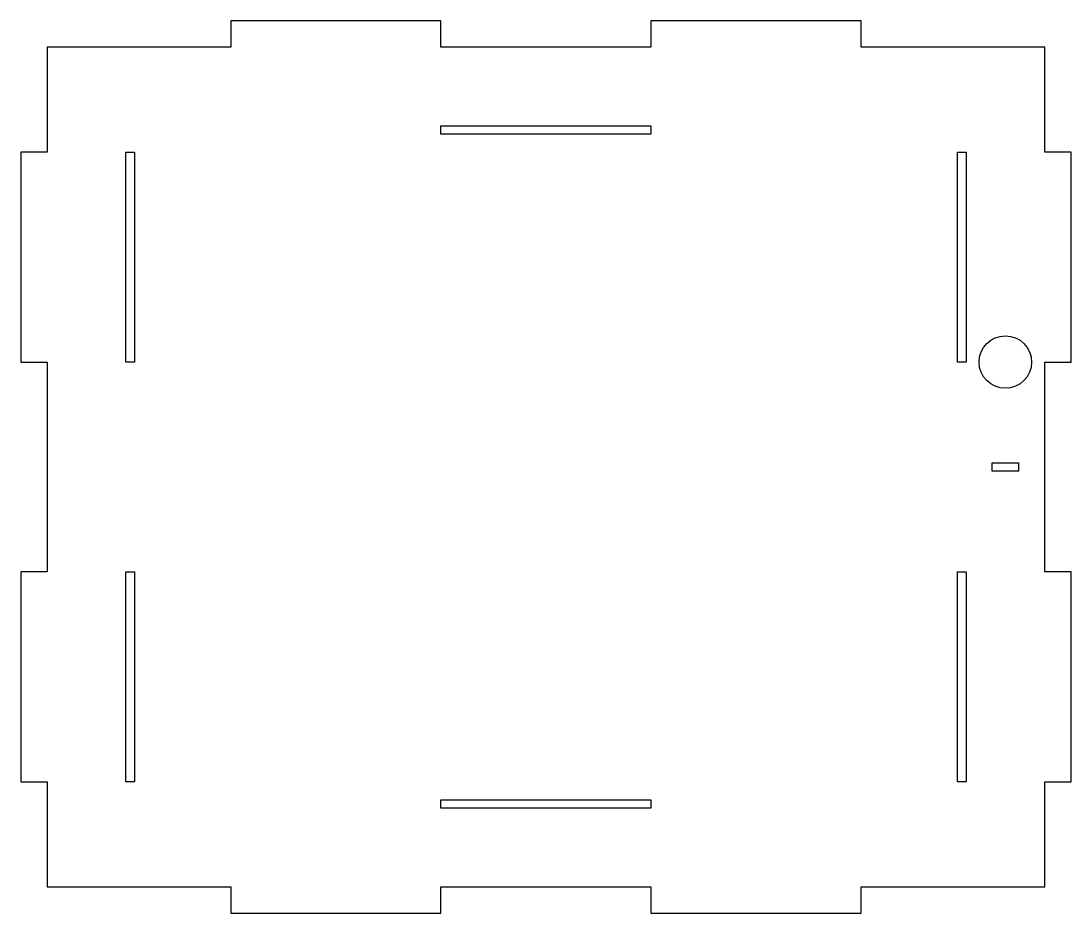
# Model space of a CAD drawing. Header units: inches. Extents: x -5 to 5, y -4.2 to 4.2.
import ezdxf

# ---------------------------------------------------------------- set-up
doc = ezdxf.new("R2010")
doc.units = ezdxf.units.IN
doc.header["$MEASUREMENT"] = 0

msp = doc.modelspace()

# ---------------------------------------------------------------- linework, layer by layer
for points in [[(-3, 4), (-4.75, 4), (-4.75, 3), (-5, 3), (-5, 1), (-4.75, 1), (-4.75, -1), (-5, -1), (-5, -3), (-4.75, -3), (-4.75, -4), (-3, -4), (-3, -4.25), (-1, -4.25), (-1, -4), (1, -4), (1, -4.25), (3, -4.25), (3, -4), (4.75, -4), (4.75, -3), (5, -3), (5, -1), (4.75, -1), (4.75, 1), (5, 1), (5, 3), (4.75, 3), (4.75, 4), (3, 4), (3, 4.25), (1, 4.25), (1, 4), (-1, 4), (-1, 4.25), (-3, 4.25)], [(1, 3.25), (1, 3.17), (-1, 3.17), (-1, 3.25)], [(-3.92, 3), (-3.92, 1), (-4, 1), (-4, 3)], [(3.92, 3), (4, 3), (4, 1), (3.92, 1)], [(4.5, 0.04), (4.5, -0.04), (4.25, -0.04), (4.25, 0.04)], [(-3.92, -3), (-4, -3), (-4, -1), (-3.92, -1)], [(3.92, -1), (4, -1), (4, -3), (3.92, -3)], [(-1, -3.25), (-1, -3.17), (1, -3.17), (1, -3.25)]]:
    msp.add_lwpolyline(points, close=True)
msp.add_circle((4.375, 1), 0.25)

doc.saveas('drawing.dxf')
